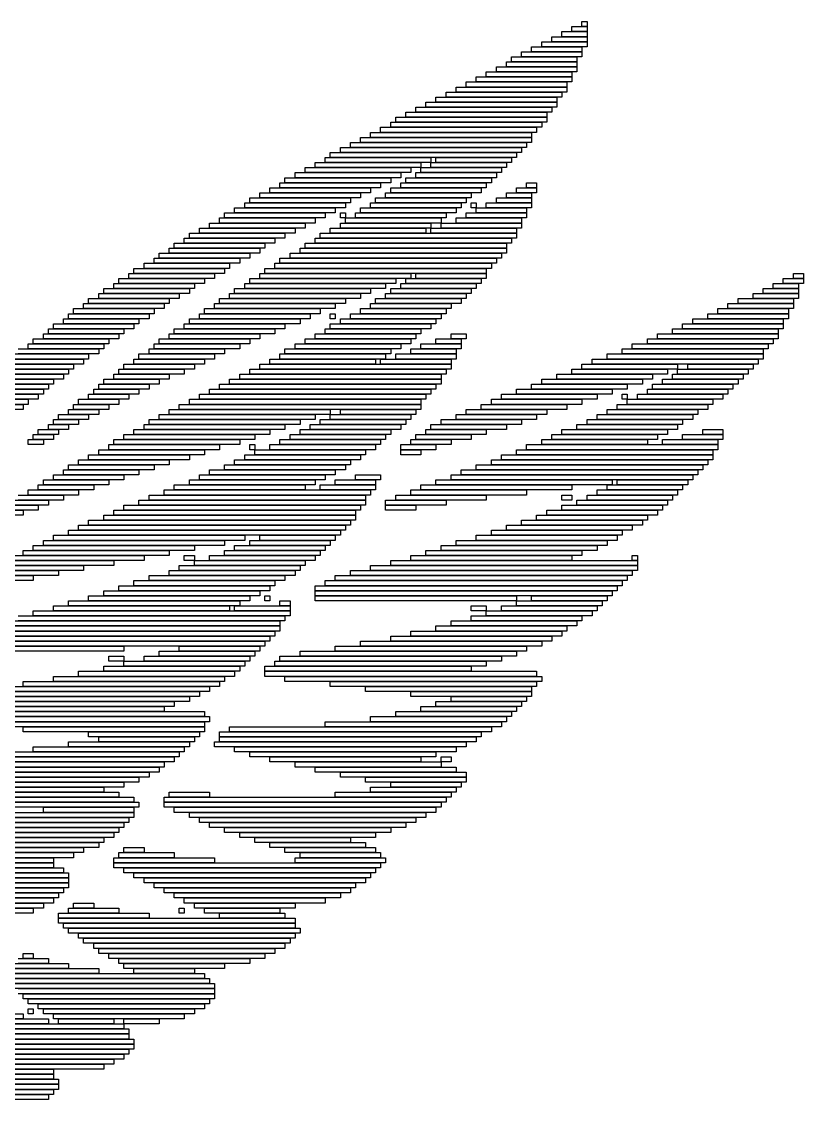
# Model space of a CAD drawing. Extents: x 290 to 733, y 311 to 713.
# Drawn here: x 577.7 to 733, y 499 to 713 of the extents above; entities that cross this region are included whole.
import ezdxf

# ---------------------------------------------------------------- set-up
doc = ezdxf.new("R2010")
doc.units = 0

msp = doc.modelspace()

# ---------------------------------------------------------------- linework, layer by layer
for p, q in [((689, 713), (690, 713)), ((689, 712), (689, 713)), ((690, 713), (690, 712)), ((685, 711), (690, 711)), ((685, 710), (685, 711)), ((687, 712), (690, 712)), ((687, 711), (687, 712)), ((690, 711), (687, 711)), ((690, 712), (689, 712)), ((690, 712), (690, 711)), ((690, 711), (690, 710)), ((681, 709), (690, 709)), ((681, 708), (681, 709)), ((683, 710), (690, 710)), ((683, 709), (683, 710)), ((690, 709), (683, 709)), ((690, 710), (685, 710)), ((690, 710), (690, 709)), ((690, 709), (690, 708)), ((677, 707), (689, 707)), ((677, 706), (677, 707)), ((679, 708), (689, 708)), ((679, 707), (679, 708)), ((689, 707), (679, 707)), ((690, 708), (681, 708)), ((689, 708), (689, 707)), ((689, 707), (689, 706)), ((674, 705), (688, 705)), ((674, 704), (674, 705)), ((675, 706), (688, 706)), ((675, 705), (675, 706)), ((688, 705), (675, 705)), ((689, 706), (677, 706)), ((688, 706), (688, 705)), ((688, 705), (688, 704)), ((668, 702), (687, 702)), ((668, 701), (668, 702)), ((670, 703), (687, 703)), ((670, 702), (670, 703)), ((687, 702), (670, 702)), ((672, 704), (688, 704)), ((672, 703), (672, 704)), ((688, 703), (672, 703)), ((688, 704), (674, 704)), ((687, 703), (687, 702)), ((687, 702), (687, 701)), ((688, 704), (688, 703)), ((664, 700), (686, 700)), ((664, 699), (664, 700)), ((666, 701), (686, 701)), ((666, 700), (666, 701)), ((686, 700), (666, 700)), ((687, 701), (668, 701)), ((686, 701), (686, 700)), ((686, 700), (686, 699)), ((660, 698), (684, 698)), ((660, 697), (660, 698)), ((662, 699), (685, 699)), ((662, 698), (662, 699)), ((685, 698), (662, 698)), ((686, 699), (664, 699)), ((684, 698), (684, 697)), ((685, 699), (685, 698)), ((656, 696), (683, 696)), ((656, 695), (656, 696)), ((658, 697), (684, 697)), ((658, 696), (658, 697)), ((684, 696), (658, 696)), ((684, 697), (660, 697)), ((683, 696), (683, 695)), ((684, 697), (684, 696)), ((652, 694), (682, 694)), ((652, 693), (652, 694)), ((654, 695), (682, 695)), ((654, 694), (654, 695)), ((682, 694), (654, 694)), ((683, 695), (656, 695)), ((682, 695), (682, 694)), ((682, 694), (682, 693)), ((649, 692), (680, 692)), ((649, 691), (649, 692)), ((651, 693), (681, 693)), ((651, 692), (651, 693)), ((681, 692), (651, 692)), ((682, 693), (652, 693)), ((680, 692), (680, 691)), ((681, 693), (681, 692)), ((645, 690), (679, 690)), ((645, 689), (645, 690)), ((647, 691), (679, 691)), ((647, 690), (647, 691)), ((679, 690), (647, 690)), ((680, 691), (649, 691)), ((679, 691), (679, 690)), ((679, 690), (679, 689)), ((639, 687), (676, 687)), ((639, 686), (639, 687)), ((641, 688), (677, 688)), ((641, 687), (641, 688)), ((677, 687), (641, 687)), ((643, 689), (678, 689)), ((643, 688), (643, 689)), ((678, 688), (643, 688)), ((679, 689), (645, 689)), ((676, 687), (676, 686)), ((677, 688), (677, 687)), ((678, 689), (678, 688)), ((636, 685), (657, 685)), ((636, 684), (636, 685)), ((638, 686), (659, 686)), ((638, 685), (638, 686)), ((659, 685), (638, 685)), ((676, 686), (639, 686)), ((657, 685), (657, 684)), ((659, 686), (659, 685)), ((659, 685), (674, 685)), ((659, 684), (659, 685)), ((660, 686), (675, 686)), ((660, 685), (660, 686)), ((675, 685), (660, 685)), ((674, 685), (674, 684)), ((675, 686), (675, 685)), ((632, 683), (653, 683)), ((632, 682), (632, 683)), ((634, 684), (655, 684)), ((634, 683), (634, 684)), ((655, 683), (634, 683)), ((657, 684), (636, 684)), ((653, 683), (653, 682)), ((655, 684), (655, 683)), ((656, 683), (672, 683)), ((656, 682), (656, 683)), ((657, 684), (673, 684)), ((657, 683), (657, 684)), ((673, 683), (657, 683)), ((674, 684), (659, 684)), ((672, 683), (672, 682)), ((673, 684), (673, 683)), ((629, 681), (649, 681)), ((629, 680), (629, 681)), ((630, 682), (651, 682)), ((630, 681), (630, 682)), ((651, 681), (630, 681)), ((653, 682), (632, 682)), ((649, 681), (649, 680)), ((651, 682), (651, 681)), ((653, 681), (670, 681)), ((653, 680), (653, 681)), ((654, 682), (671, 682)), ((654, 681), (654, 682)), ((671, 681), (654, 681)), ((672, 682), (656, 682)), ((670, 681), (670, 680)), ((671, 682), (671, 681)), ((678, 681), (680, 681)), ((678, 680), (678, 681)), ((680, 681), (680, 680)), ((625, 679), (645, 679)), ((625, 678), (625, 679)), ((627, 680), (647, 680)), ((627, 679), (627, 680)), ((647, 679), (627, 679)), ((649, 680), (629, 680)), ((645, 679), (645, 678)), ((647, 680), (647, 679)), ((650, 679), (667, 679)), ((650, 678), (650, 679)), ((651, 680), (669, 680)), ((651, 679), (651, 680)), ((669, 679), (651, 679)), ((670, 680), (653, 680)), ((667, 679), (667, 678)), ((669, 680), (669, 679)), ((674, 679), (679, 679)), ((674, 678), (674, 679)), ((676, 680), (680, 680)), ((676, 679), (676, 680)), ((680, 679), (676, 679)), ((680, 680), (678, 680)), ((679, 679), (679, 678)), ((680, 680), (680, 679)), ((622, 677), (642, 677)), ((622, 676), (622, 677)), ((623, 678), (643, 678)), ((623, 677), (623, 678)), ((643, 677), (623, 677)), ((645, 678), (625, 678)), ((642, 677), (642, 676)), ((643, 678), (643, 677)), ((647, 677), (665, 677)), ((647, 676), (647, 677)), ((648, 678), (666, 678)), ((648, 677), (648, 678)), ((666, 677), (648, 677)), ((667, 678), (650, 678)), ((665, 677), (665, 676)), ((666, 678), (666, 677)), ((667, 677), (668, 677)), ((667, 676), (667, 677)), ((668, 677), (668, 676)), ((670, 677), (679, 677)), ((670, 676), (670, 677)), ((672, 678), (679, 678)), ((672, 677), (672, 678)), ((679, 677), (672, 677)), ((679, 678), (674, 678)), ((679, 678), (679, 677)), ((679, 677), (679, 676)), ((618, 675), (638, 675)), ((618, 674), (618, 675)), ((620, 676), (640, 676)), ((620, 675), (620, 676)), ((640, 675), (620, 675)), ((642, 676), (622, 676)), ((638, 675), (638, 674)), ((640, 676), (640, 675)), ((641, 675), (642, 675)), ((641, 674), (641, 675)), ((642, 675), (642, 674)), ((644, 675), (662, 675)), ((644, 674), (644, 675)), ((645, 676), (664, 676)), ((645, 675), (645, 676)), ((664, 675), (645, 675)), ((665, 676), (647, 676)), ((662, 675), (662, 674)), ((664, 676), (664, 675)), ((666, 675), (678, 675)), ((666, 674), (666, 675)), ((668, 676), (667, 676)), ((668, 676), (678, 676)), ((668, 675), (668, 676)), ((678, 675), (668, 675)), ((679, 676), (670, 676)), ((678, 676), (678, 675)), ((678, 675), (678, 674)), ((613, 672), (632, 672)), ((613, 671), (613, 672)), ((615, 673), (634, 673)), ((615, 672), (615, 673)), ((634, 672), (615, 672)), ((617, 674), (636, 674)), ((617, 673), (617, 674)), ((636, 673), (617, 673)), ((638, 674), (618, 674)), ((632, 672), (632, 671)), ((634, 673), (634, 672)), ((636, 674), (636, 673)), ((639, 672), (658, 672)), ((639, 671), (639, 672)), ((642, 674), (641, 674)), ((641, 673), (659, 673)), ((641, 672), (641, 673)), ((659, 672), (641, 672)), ((642, 674), (661, 674)), ((642, 673), (642, 674)), ((661, 673), (642, 673)), ((662, 674), (644, 674)), ((658, 672), (658, 671)), ((659, 673), (659, 672)), ((659, 672), (676, 672)), ((659, 671), (659, 672)), ((661, 674), (661, 673)), ((661, 673), (677, 673)), ((661, 672), (661, 673)), ((677, 672), (661, 672)), ((664, 674), (677, 674)), ((664, 673), (664, 674)), ((677, 673), (664, 673)), ((678, 674), (666, 674)), ((676, 672), (676, 671)), ((677, 674), (677, 673)), ((677, 673), (677, 672)), ((610, 670), (628, 670)), ((610, 669), (610, 670)), ((611, 671), (630, 671)), ((611, 670), (611, 671)), ((630, 670), (611, 670)), ((632, 671), (613, 671)), ((628, 670), (628, 669)), ((630, 671), (630, 670)), ((636, 670), (675, 670)), ((636, 669), (636, 670)), ((637, 671), (676, 671)), ((637, 670), (637, 671)), ((676, 670), (637, 670)), ((658, 671), (639, 671)), ((676, 671), (659, 671)), ((675, 670), (675, 669)), ((676, 671), (676, 670)), ((607, 668), (625, 668)), ((607, 667), (607, 668)), ((608, 669), (626, 669)), ((608, 668), (608, 669)), ((626, 668), (608, 668)), ((628, 669), (610, 669)), ((625, 668), (625, 667)), ((626, 669), (626, 668)), ((633, 668), (674, 668)), ((633, 667), (633, 668)), ((634, 669), (674, 669)), ((634, 668), (634, 669)), ((674, 668), (634, 668)), ((675, 669), (636, 669)), ((674, 669), (674, 668)), ((674, 668), (674, 667)), ((604, 666), (621, 666)), ((604, 665), (604, 666)), ((605, 667), (623, 667)), ((605, 666), (605, 667)), ((623, 666), (605, 666)), ((625, 667), (607, 667)), ((621, 666), (621, 665)), ((623, 667), (623, 666)), ((629, 666), (672, 666)), ((629, 665), (629, 666)), ((631, 667), (673, 667)), ((631, 666), (631, 667)), ((673, 666), (631, 666)), ((674, 667), (633, 667)), ((672, 666), (672, 665)), ((673, 667), (673, 666)), ((600, 664), (618, 664)), ((600, 663), (600, 664)), ((602, 665), (619, 665)), ((602, 664), (602, 665)), ((619, 664), (602, 664)), ((621, 665), (604, 665)), ((618, 664), (618, 663)), ((619, 665), (619, 664)), ((626, 664), (670, 664)), ((626, 663), (626, 664)), ((628, 665), (671, 665)), ((628, 664), (628, 665)), ((671, 664), (628, 664)), ((672, 665), (629, 665)), ((670, 664), (670, 663)), ((671, 665), (671, 664)), ((597, 662), (614, 662)), ((597, 661), (597, 662)), ((599, 663), (616, 663)), ((599, 662), (599, 663)), ((616, 662), (599, 662)), ((618, 663), (600, 663)), ((614, 662), (614, 661)), ((616, 663), (616, 662)), ((623, 662), (652, 662)), ((623, 661), (623, 662)), ((625, 663), (655, 663)), ((625, 662), (625, 663)), ((655, 662), (625, 662)), ((670, 663), (626, 663)), ((652, 662), (652, 661)), ((654, 662), (669, 662)), ((654, 661), (654, 662)), ((655, 663), (655, 662)), ((656, 663), (670, 663)), ((656, 662), (656, 663)), ((670, 662), (656, 662)), ((669, 662), (669, 661)), ((670, 663), (670, 662)), ((729, 662), (733, 662)), ((729, 661), (729, 662)), ((731, 663), (733, 663)), ((731, 662), (731, 663)), ((733, 662), (731, 662)), ((733, 663), (733, 662)), ((733, 662), (733, 661)), ((594, 660), (611, 660)), ((594, 659), (594, 660)), ((596, 661), (612, 661)), ((596, 660), (596, 661)), ((612, 660), (596, 660)), ((614, 661), (597, 661)), ((611, 660), (611, 659)), ((612, 661), (612, 660)), ((620, 660), (647, 660)), ((620, 659), (620, 660)), ((622, 661), (650, 661)), ((622, 660), (622, 661)), ((650, 660), (622, 660)), ((652, 661), (623, 661)), ((647, 660), (647, 659)), ((650, 661), (650, 660)), ((651, 660), (667, 660)), ((651, 659), (651, 660)), ((653, 661), (668, 661)), ((653, 660), (653, 661)), ((668, 660), (653, 660)), ((669, 661), (654, 661)), ((667, 660), (667, 659)), ((668, 661), (668, 660)), ((725, 660), (732, 660)), ((725, 659), (725, 660)), ((727, 661), (732, 661)), ((727, 660), (727, 661)), ((732, 660), (727, 660)), ((733, 661), (729, 661)), ((732, 661), (732, 660)), ((732, 660), (732, 659)), ((590, 657), (606, 657)), ((590, 656), (590, 657)), ((591, 658), (607, 658)), ((591, 657), (591, 658)), ((607, 657), (591, 657)), ((593, 659), (609, 659)), ((593, 658), (593, 659)), ((609, 658), (593, 658)), ((611, 659), (594, 659)), ((606, 657), (606, 656)), ((607, 658), (607, 657)), ((609, 659), (609, 658)), ((616, 657), (640, 657)), ((616, 656), (616, 657)), ((617, 658), (642, 658)), ((617, 657), (617, 658)), ((642, 657), (617, 657)), ((619, 659), (645, 659)), ((619, 658), (619, 659)), ((645, 658), (619, 658)), ((647, 659), (620, 659)), ((640, 657), (640, 656)), ((642, 658), (642, 657)), ((645, 659), (645, 658)), ((647, 657), (663, 657)), ((647, 656), (647, 657)), ((648, 658), (665, 658)), ((648, 657), (648, 658)), ((665, 657), (648, 657)), ((650, 659), (666, 659)), ((650, 658), (650, 659)), ((666, 658), (650, 658)), ((667, 659), (651, 659)), ((663, 657), (663, 656)), ((665, 658), (665, 657)), ((666, 659), (666, 658)), ((718, 657), (731, 657)), ((718, 656), (718, 657)), ((720, 658), (731, 658)), ((720, 657), (720, 658)), ((731, 657), (720, 657)), ((723, 659), (732, 659)), ((723, 658), (723, 659)), ((732, 658), (723, 658)), ((732, 659), (725, 659)), ((731, 658), (731, 657)), ((731, 657), (731, 656)), ((732, 659), (732, 658)), ((587, 655), (603, 655)), ((587, 654), (587, 655)), ((588, 656), (604, 656)), ((588, 655), (588, 656)), ((604, 655), (588, 655)), ((606, 656), (590, 656)), ((603, 655), (603, 654)), ((604, 656), (604, 655)), ((613, 655), (635, 655)), ((613, 654), (613, 655)), ((614, 656), (637, 656)), ((614, 655), (614, 656)), ((637, 655), (614, 655)), ((640, 656), (616, 656)), ((635, 655), (635, 654)), ((637, 656), (637, 655)), ((639, 655), (640, 655)), ((639, 654), (639, 655)), ((640, 655), (640, 654)), ((643, 655), (661, 655)), ((643, 654), (643, 655)), ((645, 656), (662, 656)), ((645, 655), (645, 656)), ((662, 655), (645, 655)), ((663, 656), (647, 656)), ((661, 655), (661, 654)), ((662, 656), (662, 655)), ((714, 655), (730, 655)), ((714, 654), (714, 655)), ((716, 656), (730, 656)), ((716, 655), (716, 656)), ((730, 655), (716, 655)), ((731, 656), (718, 656)), ((730, 656), (730, 655)), ((730, 655), (730, 654)), ((584, 653), (600, 653)), ((584, 652), (584, 653)), ((586, 654), (601, 654)), ((586, 653), (586, 654)), ((601, 653), (586, 653)), ((603, 654), (587, 654)), ((600, 653), (600, 652)), ((601, 654), (601, 653)), ((610, 653), (630, 653)), ((610, 652), (610, 653)), ((611, 654), (633, 654)), ((611, 653), (611, 654)), ((633, 653), (611, 653)), ((635, 654), (613, 654)), ((630, 653), (630, 652)), ((633, 654), (633, 653)), ((640, 654), (639, 654)), ((639, 653), (659, 653)), ((639, 652), (639, 653)), ((641, 654), (660, 654)), ((641, 653), (641, 654)), ((660, 653), (641, 653)), ((661, 654), (643, 654)), ((659, 653), (659, 652)), ((660, 654), (660, 653)), ((709, 653), (729, 653)), ((709, 652), (709, 653)), ((711, 654), (729, 654)), ((711, 653), (711, 654)), ((729, 653), (711, 653)), ((730, 654), (714, 654)), ((729, 654), (729, 653)), ((729, 653), (729, 652)), ((582, 651), (597, 651)), ((582, 650), (582, 651)), ((583, 652), (598, 652)), ((583, 651), (583, 652)), ((598, 651), (583, 651)), ((600, 652), (584, 652)), ((597, 651), (597, 650)), ((598, 652), (598, 651)), ((607, 651), (625, 651)), ((607, 650), (607, 651)), ((608, 652), (628, 652)), ((608, 651), (608, 652)), ((628, 651), (608, 651)), ((630, 652), (610, 652)), ((625, 651), (625, 650)), ((628, 652), (628, 651)), ((636, 651), (656, 651)), ((636, 650), (636, 651)), ((638, 652), (657, 652)), ((638, 651), (638, 652)), ((657, 651), (638, 651)), ((659, 652), (639, 652)), ((656, 651), (656, 650)), ((657, 652), (657, 651)), ((663, 651), (666, 651)), ((663, 650), (663, 651)), ((666, 651), (666, 650)), ((704, 651), (728, 651)), ((704, 650), (704, 651)), ((707, 652), (728, 652)), ((707, 651), (707, 652)), ((728, 651), (707, 651)), ((729, 652), (709, 652)), ((728, 652), (728, 651)), ((728, 651), (728, 650)), ((579, 649), (594, 649)), ((579, 648), (579, 649)), ((580, 650), (595, 650)), ((580, 649), (580, 650)), ((595, 649), (580, 649)), ((597, 650), (582, 650)), ((594, 649), (594, 648)), ((595, 650), (595, 649)), ((604, 649), (621, 649)), ((604, 648), (604, 649)), ((605, 650), (623, 650)), ((605, 649), (605, 650)), ((623, 649), (605, 649)), ((625, 650), (607, 650)), ((621, 649), (621, 648)), ((623, 650), (623, 649)), ((632, 649), (653, 649)), ((632, 648), (632, 649)), ((634, 650), (655, 650)), ((634, 649), (634, 650)), ((655, 649), (634, 649)), ((656, 650), (636, 650)), ((653, 649), (653, 648)), ((655, 650), (655, 649)), ((657, 649), (665, 649)), ((657, 648), (657, 649)), ((660, 650), (665, 650)), ((660, 649), (660, 650)), ((665, 649), (660, 649)), ((666, 650), (663, 650)), ((665, 650), (665, 649)), ((665, 649), (665, 648)), ((699, 649), (726, 649)), ((699, 648), (699, 649)), ((702, 650), (727, 650)), ((702, 649), (702, 650)), ((727, 649), (702, 649)), ((728, 650), (704, 650)), ((726, 649), (726, 648)), ((727, 650), (727, 649)), ((576, 647), (591, 647)), ((577, 648), (593, 648)), ((593, 647), (577, 647)), ((594, 648), (579, 648)), ((591, 647), (591, 646)), ((593, 648), (593, 647)), ((601, 647), (616, 647)), ((601, 646), (601, 647)), ((603, 648), (618, 648)), ((603, 647), (603, 648)), ((618, 647), (603, 647)), ((621, 648), (604, 648)), ((616, 647), (616, 646)), ((618, 648), (618, 647)), ((629, 647), (650, 647)), ((629, 646), (629, 647)), ((630, 648), (651, 648)), ((630, 647), (630, 648)), ((651, 647), (630, 647)), ((653, 648), (632, 648)), ((650, 647), (650, 646)), ((651, 648), (651, 647)), ((652, 647), (664, 647)), ((652, 646), (652, 647)), ((655, 648), (664, 648)), ((655, 647), (655, 648)), ((664, 647), (655, 647)), ((665, 648), (657, 648)), ((664, 648), (664, 647)), ((664, 647), (664, 646)), ((694, 647), (725, 647)), ((694, 646), (694, 647)), ((697, 648), (725, 648)), ((697, 647), (697, 648)), ((725, 647), (697, 647)), ((726, 648), (699, 648)), ((725, 648), (725, 647)), ((725, 647), (725, 646)), ((574, 645), (588, 645)), ((575, 646), (590, 646)), ((590, 645), (575, 645)), ((591, 646), (576, 646)), ((588, 645), (588, 644)), ((590, 646), (590, 645)), ((598, 645), (612, 645)), ((598, 644), (598, 645)), ((600, 646), (614, 646)), ((600, 645), (600, 646)), ((614, 645), (600, 645)), ((616, 646), (601, 646)), ((612, 645), (612, 644)), ((614, 646), (614, 645)), ((625, 645), (663, 645)), ((625, 644), (625, 645)), ((627, 646), (648, 646)), ((627, 645), (627, 646)), ((648, 645), (627, 645)), ((650, 646), (629, 646)), ((648, 646), (648, 645)), ((649, 646), (663, 646)), ((649, 645), (649, 646)), ((663, 645), (649, 645)), ((664, 646), (652, 646)), ((663, 646), (663, 645)), ((663, 645), (663, 644)), ((689, 645), (708, 645)), ((689, 644), (689, 645)), ((691, 646), (724, 646)), ((691, 645), (691, 646)), ((724, 645), (691, 645)), ((725, 646), (694, 646)), ((708, 645), (708, 644)), ((710, 645), (723, 645)), ((710, 644), (710, 645)), ((723, 645), (723, 644)), ((724, 646), (724, 645)), ((570, 642), (584, 642)), ((571, 643), (586, 643)), ((586, 642), (571, 642)), ((572, 644), (587, 644)), ((587, 643), (572, 643)), ((588, 644), (574, 644)), ((584, 642), (584, 641)), ((586, 643), (586, 642)), ((587, 644), (587, 643)), ((594, 642), (605, 642)), ((594, 641), (594, 642)), ((596, 643), (607, 643)), ((596, 642), (596, 643)), ((607, 642), (596, 642)), ((597, 644), (610, 644)), ((597, 643), (597, 644)), ((610, 643), (597, 643)), ((612, 644), (598, 644)), ((605, 642), (605, 641)), ((607, 643), (607, 642)), ((610, 644), (610, 643)), ((619, 642), (661, 642)), ((619, 641), (619, 642)), ((621, 643), (661, 643)), ((621, 642), (621, 643)), ((661, 642), (621, 642)), ((623, 644), (662, 644)), ((623, 643), (623, 644)), ((662, 643), (623, 643)), ((663, 644), (625, 644)), ((661, 643), (661, 642)), ((661, 642), (661, 641)), ((662, 644), (662, 643)), ((681, 642), (701, 642)), ((681, 641), (681, 642)), ((684, 643), (703, 643)), ((684, 642), (684, 643)), ((703, 642), (684, 642)), ((687, 644), (706, 644)), ((687, 643), (687, 644)), ((706, 643), (687, 643)), ((708, 644), (689, 644)), ((701, 642), (701, 641)), ((703, 643), (703, 642)), ((705, 642), (720, 642)), ((705, 641), (705, 642)), ((706, 644), (706, 643)), ((707, 643), (721, 643)), ((707, 642), (707, 643)), ((721, 642), (707, 642)), ((708, 644), (722, 644)), ((708, 643), (708, 644)), ((722, 643), (708, 643)), ((723, 644), (710, 644)), ((720, 642), (720, 641)), ((721, 643), (721, 642)), ((722, 644), (722, 643)), ((568, 640), (582, 640)), ((569, 641), (583, 641)), ((583, 640), (569, 640)), ((584, 641), (570, 641)), ((582, 640), (582, 639)), ((583, 641), (583, 640)), ((592, 640), (601, 640)), ((592, 639), (592, 640)), ((593, 641), (603, 641)), ((593, 640), (593, 641)), ((603, 640), (593, 640)), ((605, 641), (594, 641)), ((601, 640), (601, 639)), ((603, 641), (603, 640)), ((615, 640), (659, 640)), ((615, 639), (615, 640)), ((617, 641), (660, 641)), ((617, 640), (617, 641)), ((660, 640), (617, 640)), ((661, 641), (619, 641)), ((659, 640), (659, 639)), ((660, 641), (660, 640)), ((676, 640), (695, 640)), ((676, 639), (676, 640)), ((679, 641), (698, 641)), ((679, 640), (679, 641)), ((698, 640), (679, 640)), ((701, 641), (681, 641)), ((695, 640), (695, 639)), ((698, 641), (698, 640)), ((702, 640), (718, 640)), ((702, 639), (702, 640)), ((703, 641), (719, 641)), ((703, 640), (703, 641)), ((719, 640), (703, 640)), ((720, 641), (705, 641)), ((718, 640), (718, 639)), ((719, 641), (719, 640)), ((565, 638), (579, 638)), ((567, 639), (581, 639)), ((581, 638), (567, 638)), ((582, 639), (568, 639)), ((579, 638), (579, 637)), ((581, 639), (581, 638)), ((589, 638), (597, 638)), ((589, 637), (589, 638)), ((591, 639), (599, 639)), ((591, 638), (591, 639)), ((599, 638), (591, 638)), ((601, 639), (592, 639)), ((597, 638), (597, 637)), ((599, 639), (599, 638)), ((611, 638), (657, 638)), ((611, 637), (611, 638)), ((613, 639), (658, 639)), ((613, 638), (613, 639)), ((658, 638), (613, 638)), ((659, 639), (615, 639)), ((657, 638), (657, 637)), ((658, 639), (658, 638)), ((671, 638), (689, 638)), ((671, 637), (671, 638)), ((673, 639), (692, 639)), ((673, 638), (673, 639)), ((692, 638), (673, 638)), ((695, 639), (676, 639)), ((689, 638), (689, 637)), ((692, 639), (692, 638)), ((697, 639), (698, 639)), ((697, 638), (697, 639)), ((698, 638), (697, 638)), ((698, 639), (698, 638)), ((698, 638), (715, 638)), ((698, 637), (698, 638)), ((700, 639), (717, 639)), ((700, 638), (700, 639)), ((717, 638), (700, 638)), ((718, 639), (702, 639)), ((715, 638), (715, 637)), ((717, 639), (717, 638)), ((564, 637), (578, 637)), ((578, 636), (564, 636)), ((579, 637), (565, 637)), ((578, 637), (578, 636)), ((587, 636), (593, 636)), ((587, 635), (587, 636)), ((588, 637), (595, 637)), ((588, 636), (588, 637)), ((595, 636), (588, 636)), ((597, 637), (589, 637)), ((593, 636), (593, 635)), ((595, 637), (595, 636)), ((607, 636), (639, 636)), ((607, 635), (607, 636)), ((609, 637), (657, 637)), ((609, 636), (609, 637)), ((657, 636), (609, 636)), ((657, 637), (611, 637)), ((639, 636), (639, 635)), ((641, 636), (656, 636)), ((641, 635), (641, 636)), ((656, 636), (656, 635)), ((657, 637), (657, 636)), ((666, 636), (682, 636)), ((666, 635), (666, 636)), ((669, 637), (686, 637)), ((669, 636), (669, 637)), ((686, 636), (669, 636)), ((689, 637), (671, 637)), ((682, 636), (682, 635)), ((686, 637), (686, 636)), ((694, 636), (712, 636)), ((694, 635), (694, 636)), ((696, 637), (714, 637)), ((696, 636), (696, 637)), ((714, 636), (696, 636)), ((715, 637), (698, 637)), ((712, 636), (712, 635)), ((714, 637), (714, 636)), ((584, 634), (589, 634)), ((584, 633), (584, 634)), ((585, 635), (591, 635)), ((585, 634), (585, 635)), ((591, 634), (585, 634)), ((593, 635), (587, 635)), ((589, 634), (589, 633)), ((591, 635), (591, 634)), ((603, 634), (633, 634)), ((603, 633), (603, 634)), ((605, 635), (636, 635)), ((605, 634), (605, 635)), ((636, 634), (605, 634)), ((639, 635), (607, 635)), ((633, 634), (633, 633)), ((636, 635), (636, 634)), ((637, 634), (654, 634)), ((637, 633), (637, 634)), ((639, 635), (655, 635)), ((639, 634), (639, 635)), ((655, 634), (639, 634)), ((656, 635), (641, 635)), ((654, 634), (654, 633)), ((655, 635), (655, 634)), ((661, 634), (677, 634)), ((661, 633), (661, 634)), ((664, 635), (680, 635)), ((664, 634), (664, 635)), ((680, 634), (664, 634)), ((682, 635), (666, 635)), ((677, 634), (677, 633)), ((680, 635), (680, 634)), ((690, 634), (709, 634)), ((690, 633), (690, 634)), ((692, 635), (711, 635)), ((692, 634), (692, 635)), ((711, 634), (692, 634)), ((712, 635), (694, 635)), ((709, 634), (709, 633)), ((711, 635), (711, 634)), ((581, 632), (585, 632)), ((581, 631), (581, 632)), ((583, 633), (587, 633)), ((583, 632), (583, 633)), ((587, 632), (583, 632)), ((589, 633), (584, 633)), ((585, 632), (585, 631)), ((587, 633), (587, 632)), ((600, 632), (627, 632)), ((600, 631), (600, 632)), ((602, 633), (630, 633)), ((602, 632), (602, 633)), ((630, 632), (602, 632)), ((633, 633), (603, 633)), ((627, 632), (627, 631)), ((630, 633), (630, 632)), ((633, 632), (651, 632)), ((633, 631), (633, 632)), ((635, 633), (653, 633)), ((635, 632), (635, 633)), ((653, 632), (635, 632)), ((654, 633), (637, 633)), ((651, 632), (651, 631)), ((653, 633), (653, 632)), ((658, 632), (670, 632)), ((658, 631), (658, 632)), ((659, 633), (674, 633)), ((659, 632), (659, 633)), ((674, 632), (659, 632)), ((677, 633), (661, 633)), ((670, 632), (670, 631)), ((674, 633), (674, 632)), ((685, 632), (706, 632)), ((685, 631), (685, 632)), ((688, 633), (708, 633)), ((688, 632), (688, 633)), ((708, 632), (688, 632)), ((709, 633), (690, 633)), ((706, 632), (706, 631)), ((708, 633), (708, 632)), ((713, 632), (717, 632)), ((713, 631), (713, 632)), ((717, 632), (717, 631)), ((579, 630), (582, 630)), ((579, 629), (579, 630)), ((580, 631), (584, 631)), ((580, 630), (580, 631)), ((584, 630), (580, 630)), ((585, 631), (581, 631)), ((582, 630), (582, 629)), ((584, 631), (584, 630)), ((596, 630), (621, 630)), ((596, 629), (596, 630)), ((598, 631), (624, 631)), ((598, 630), (598, 631)), ((624, 630), (598, 630)), ((627, 631), (600, 631)), ((621, 630), (621, 629)), ((624, 631), (624, 630)), ((629, 630), (649, 630)), ((629, 629), (629, 630)), ((631, 631), (650, 631)), ((631, 630), (631, 631)), ((650, 630), (631, 630)), ((651, 631), (633, 631)), ((649, 630), (649, 629)), ((650, 631), (650, 630)), ((655, 630), (663, 630)), ((655, 629), (655, 630)), ((656, 631), (667, 631)), ((656, 630), (656, 631)), ((667, 630), (656, 630)), ((670, 631), (658, 631)), ((663, 630), (663, 629)), ((667, 631), (667, 630)), ((681, 630), (702, 630)), ((681, 629), (681, 630)), ((683, 631), (704, 631)), ((683, 630), (683, 631)), ((704, 630), (683, 630)), ((706, 631), (685, 631)), ((702, 630), (702, 629)), ((704, 631), (704, 630)), ((705, 630), (716, 630)), ((705, 629), (705, 630)), ((709, 631), (717, 631)), ((709, 630), (709, 631)), ((717, 630), (709, 630)), ((717, 631), (713, 631)), ((716, 630), (716, 629)), ((717, 631), (717, 630)), ((582, 629), (579, 629)), ((593, 628), (614, 628)), ((593, 627), (593, 628)), ((595, 629), (617, 629)), ((595, 628), (595, 629)), ((617, 628), (595, 628)), ((621, 629), (596, 629)), ((614, 628), (614, 627)), ((617, 629), (617, 628)), ((623, 629), (624, 629)), ((623, 628), (623, 629)), ((624, 628), (623, 628)), ((624, 629), (624, 628)), ((624, 628), (646, 628)), ((624, 627), (624, 628)), ((627, 629), (648, 629)), ((627, 628), (627, 629)), ((648, 628), (627, 628)), ((649, 629), (629, 629)), ((646, 628), (646, 627)), ((648, 629), (648, 628)), ((653, 629), (660, 629)), ((653, 628), (653, 629)), ((660, 628), (653, 628)), ((653, 628), (657, 628)), ((653, 627), (653, 628)), ((663, 629), (655, 629)), ((657, 628), (657, 627)), ((660, 629), (660, 628)), ((676, 628), (715, 628)), ((676, 627), (676, 628)), ((678, 629), (716, 629)), ((678, 628), (678, 629)), ((716, 628), (678, 628)), ((702, 629), (681, 629)), ((716, 629), (705, 629)), ((715, 628), (715, 627)), ((716, 629), (716, 628)), ((587, 625), (604, 625)), ((587, 624), (587, 625)), ((589, 626), (607, 626)), ((589, 625), (589, 626)), ((607, 625), (589, 625)), ((591, 627), (611, 627)), ((591, 626), (591, 627)), ((611, 626), (591, 626)), ((614, 627), (593, 627)), ((604, 625), (604, 624)), ((607, 626), (607, 625)), ((611, 627), (611, 626)), ((618, 625), (642, 625)), ((618, 624), (618, 625)), ((620, 626), (643, 626)), ((620, 625), (620, 626)), ((643, 625), (620, 625)), ((622, 627), (645, 627)), ((622, 626), (622, 627)), ((645, 626), (622, 626)), ((646, 627), (624, 627)), ((642, 625), (642, 624)), ((643, 626), (643, 625)), ((645, 627), (645, 626)), ((657, 627), (653, 627)), ((668, 625), (713, 625)), ((668, 624), (668, 625)), ((671, 626), (714, 626)), ((671, 625), (671, 626)), ((714, 625), (671, 625)), ((673, 627), (715, 627)), ((673, 626), (673, 627)), ((715, 626), (673, 626)), ((715, 627), (676, 627)), ((713, 625), (713, 624)), ((714, 626), (714, 625)), ((715, 627), (715, 626)), ((584, 623), (598, 623)), ((584, 622), (584, 623)), ((586, 624), (601, 624)), ((586, 623), (586, 624)), ((601, 623), (586, 623)), ((604, 624), (587, 624)), ((598, 623), (598, 622)), ((601, 624), (601, 623)), ((613, 623), (638, 623)), ((613, 622), (613, 623)), ((615, 624), (640, 624)), ((615, 623), (615, 624)), ((640, 623), (615, 623)), ((642, 624), (618, 624)), ((638, 623), (638, 622)), ((640, 624), (640, 623)), ((644, 623), (649, 623)), ((644, 622), (644, 623)), ((649, 623), (649, 622)), ((663, 623), (711, 623)), ((663, 622), (663, 623)), ((665, 624), (712, 624)), ((665, 623), (665, 624)), ((712, 623), (665, 623)), ((713, 624), (668, 624)), ((711, 623), (711, 622)), ((712, 624), (712, 623)), ((581, 621), (592, 621)), ((581, 620), (581, 621)), ((582, 622), (595, 622)), ((582, 621), (582, 622)), ((595, 621), (582, 621)), ((598, 622), (584, 622)), ((592, 621), (592, 620)), ((595, 622), (595, 621)), ((608, 621), (634, 621)), ((608, 620), (608, 621)), ((611, 622), (636, 622)), ((611, 621), (611, 622)), ((636, 621), (611, 621)), ((638, 622), (613, 622)), ((634, 621), (634, 620)), ((636, 622), (636, 621)), ((637, 621), (648, 621)), ((637, 620), (637, 621)), ((640, 622), (648, 622)), ((640, 621), (640, 622)), ((648, 621), (640, 621)), ((649, 622), (644, 622)), ((648, 622), (648, 621)), ((648, 621), (648, 620)), ((657, 621), (687, 621)), ((657, 620), (657, 621)), ((660, 622), (695, 622)), ((660, 621), (660, 622)), ((695, 621), (660, 621)), ((711, 622), (663, 622)), ((687, 621), (687, 620)), ((694, 621), (709, 621)), ((694, 620), (694, 621)), ((695, 622), (695, 621)), ((696, 622), (710, 622)), ((696, 621), (696, 622)), ((710, 621), (696, 621)), ((709, 621), (709, 620)), ((710, 622), (710, 621)), ((577, 619), (586, 619)), ((579, 620), (589, 620)), ((579, 619), (579, 620)), ((589, 619), (579, 619)), ((592, 620), (581, 620)), ((586, 619), (586, 618)), ((589, 620), (589, 619)), ((603, 619), (646, 619)), ((603, 618), (603, 619)), ((606, 620), (647, 620)), ((606, 619), (606, 620)), ((647, 619), (606, 619)), ((634, 620), (608, 620)), ((648, 620), (637, 620)), ((646, 619), (646, 618)), ((647, 620), (647, 619)), ((652, 619), (670, 619)), ((652, 618), (652, 619)), ((655, 620), (678, 620)), ((655, 619), (655, 620)), ((678, 619), (655, 619)), ((687, 620), (657, 620)), ((670, 619), (670, 618)), ((678, 620), (678, 619)), ((685, 619), (687, 619)), ((685, 618), (685, 619)), ((687, 619), (687, 618)), ((690, 619), (707, 619)), ((690, 618), (690, 619)), ((692, 620), (708, 620)), ((692, 619), (692, 620)), ((708, 619), (692, 619)), ((709, 620), (694, 620)), ((707, 619), (707, 618)), ((708, 620), (708, 619)), ((574, 617), (581, 617)), ((576, 618), (583, 618)), ((583, 617), (576, 617)), ((586, 618), (577, 618)), ((581, 617), (581, 616)), ((583, 618), (583, 617)), ((598, 617), (645, 617)), ((598, 616), (598, 617)), ((601, 618), (646, 618)), ((601, 617), (601, 618)), ((646, 617), (601, 617)), ((646, 618), (603, 618)), ((645, 617), (645, 616)), ((646, 618), (646, 617)), ((650, 618), (662, 618)), ((650, 617), (650, 618)), ((662, 617), (650, 617)), ((650, 617), (656, 617)), ((650, 616), (650, 617)), ((670, 618), (652, 618)), ((656, 617), (656, 616)), ((662, 618), (662, 617)), ((687, 618), (685, 618)), ((685, 617), (705, 617)), ((685, 616), (685, 617)), ((688, 618), (706, 618)), ((688, 617), (688, 618)), ((706, 617), (688, 617)), ((707, 618), (690, 618)), ((705, 617), (705, 616)), ((706, 618), (706, 617)), ((572, 616), (578, 616)), ((578, 615), (572, 615)), ((581, 616), (574, 616)), ((578, 616), (578, 615)), ((594, 615), (644, 615)), ((594, 614), (594, 615)), ((596, 616), (644, 616)), ((596, 615), (596, 616)), ((644, 615), (596, 615)), ((645, 616), (598, 616)), ((644, 616), (644, 615)), ((644, 615), (644, 614)), ((656, 616), (650, 616)), ((680, 615), (702, 615)), ((680, 614), (680, 615)), ((682, 616), (704, 616)), ((682, 615), (682, 616)), ((704, 615), (682, 615)), ((705, 616), (685, 616)), ((702, 615), (702, 614)), ((704, 616), (704, 615)), ((589, 613), (642, 613)), ((589, 612), (589, 613)), ((591, 614), (643, 614)), ((591, 613), (591, 614)), ((643, 613), (591, 613)), ((644, 614), (594, 614)), ((642, 613), (642, 612)), ((643, 614), (643, 613)), ((674, 613), (699, 613)), ((674, 612), (674, 613)), ((677, 614), (701, 614)), ((677, 613), (677, 614)), ((701, 613), (677, 613)), ((702, 614), (680, 614)), ((699, 613), (699, 612)), ((701, 614), (701, 613)), ((582, 610), (618, 610)), ((582, 609), (582, 610)), ((584, 611), (622, 611)), ((584, 610), (584, 611)), ((622, 610), (584, 610)), ((587, 612), (641, 612)), ((587, 611), (587, 612)), ((641, 611), (587, 611)), ((642, 612), (589, 612)), ((618, 610), (618, 609)), ((622, 611), (622, 610)), ((623, 610), (639, 610)), ((623, 609), (623, 610)), ((625, 611), (640, 611)), ((625, 610), (625, 611)), ((640, 610), (625, 610)), ((639, 610), (639, 609)), ((640, 611), (640, 610)), ((641, 612), (641, 611)), ((664, 610), (694, 610)), ((664, 609), (664, 610)), ((668, 611), (696, 611)), ((668, 610), (668, 611)), ((696, 610), (668, 610)), ((671, 612), (697, 612)), ((671, 611), (671, 612)), ((697, 611), (671, 611)), ((699, 612), (674, 612)), ((694, 610), (694, 609)), ((696, 611), (696, 610)), ((697, 612), (697, 611)), ((578, 608), (607, 608)), ((578, 607), (578, 608)), ((580, 609), (612, 609)), ((580, 608), (580, 609)), ((612, 608), (580, 608)), ((618, 609), (582, 609)), ((607, 608), (607, 607)), ((612, 609), (612, 608)), ((618, 608), (637, 608)), ((618, 607), (618, 608)), ((620, 609), (638, 609)), ((620, 608), (620, 609)), ((638, 608), (620, 608)), ((639, 609), (623, 609)), ((637, 608), (637, 607)), ((638, 609), (638, 608)), ((658, 608), (689, 608)), ((658, 607), (658, 608)), ((661, 609), (692, 609)), ((661, 608), (661, 609)), ((692, 608), (661, 608)), ((694, 609), (664, 609)), ((689, 608), (689, 607)), ((692, 609), (692, 608)), ((573, 606), (596, 606)), ((575, 607), (602, 607)), ((602, 606), (575, 606)), ((607, 607), (578, 607)), ((596, 606), (596, 605)), ((602, 607), (602, 606)), ((610, 607), (612, 607)), ((610, 606), (610, 607)), ((612, 606), (610, 606)), ((612, 607), (612, 606)), ((612, 606), (634, 606)), ((612, 605), (612, 606)), ((615, 607), (636, 607)), ((615, 606), (615, 607)), ((636, 606), (615, 606)), ((637, 607), (618, 607)), ((634, 606), (634, 605)), ((636, 607), (636, 606)), ((651, 606), (700, 606)), ((651, 605), (651, 606)), ((655, 607), (687, 607)), ((655, 606), (655, 607)), ((687, 606), (655, 606)), ((689, 607), (658, 607)), ((687, 607), (687, 606)), ((699, 607), (700, 607)), ((699, 606), (699, 607)), ((700, 606), (699, 606)), ((700, 607), (700, 606)), ((700, 606), (700, 605)), ((569, 604), (585, 604)), ((571, 605), (590, 605)), ((590, 604), (571, 604)), ((596, 605), (573, 605)), ((585, 604), (585, 603)), ((590, 605), (590, 604)), ((607, 604), (632, 604)), ((607, 603), (607, 604)), ((609, 605), (633, 605)), ((609, 604), (609, 605)), ((633, 604), (609, 604)), ((634, 605), (612, 605)), ((632, 604), (632, 603)), ((633, 605), (633, 604)), ((643, 604), (699, 604)), ((643, 603), (643, 604)), ((647, 605), (700, 605)), ((647, 604), (647, 605)), ((700, 604), (647, 604)), ((700, 605), (651, 605)), ((699, 604), (699, 603)), ((700, 605), (700, 604)), ((567, 603), (580, 603)), ((580, 602), (567, 602)), ((585, 603), (569, 603)), ((580, 603), (580, 602)), ((600, 602), (628, 602)), ((600, 601), (600, 602)), ((603, 603), (630, 603)), ((603, 602), (603, 603)), ((630, 602), (603, 602)), ((632, 603), (607, 603)), ((628, 602), (628, 601)), ((630, 603), (630, 602)), ((638, 602), (697, 602)), ((638, 601), (638, 602)), ((640, 603), (698, 603)), ((640, 602), (640, 603)), ((698, 602), (640, 602)), ((699, 603), (643, 603)), ((697, 602), (697, 601)), ((698, 603), (698, 602)), ((594, 600), (625, 600)), ((594, 599), (594, 600)), ((597, 601), (627, 601)), ((597, 600), (597, 601)), ((627, 600), (597, 600)), ((628, 601), (600, 601)), ((625, 600), (625, 599)), ((627, 601), (627, 600)), ((636, 601), (696, 601)), ((636, 600), (636, 601)), ((696, 600), (636, 600)), ((636, 600), (695, 600)), ((636, 599), (636, 600)), ((697, 601), (638, 601)), ((695, 600), (695, 599)), ((696, 601), (696, 600)), ((587, 598), (621, 598)), ((587, 597), (587, 598)), ((591, 599), (623, 599)), ((591, 598), (591, 599)), ((623, 598), (591, 598)), ((625, 599), (594, 599)), ((621, 598), (621, 597)), ((623, 599), (623, 598)), ((626, 599), (627, 599)), ((626, 598), (626, 599)), ((627, 598), (626, 598)), ((627, 599), (627, 598)), ((629, 598), (631, 598)), ((629, 597), (629, 598)), ((631, 598), (631, 597)), ((695, 599), (636, 599)), ((636, 599), (676, 599)), ((636, 598), (636, 599)), ((676, 598), (636, 598)), ((676, 599), (676, 598)), ((676, 598), (693, 598)), ((676, 597), (676, 598)), ((679, 599), (694, 599)), ((679, 598), (679, 599)), ((694, 598), (679, 598)), ((693, 598), (693, 597)), ((694, 599), (694, 598)), ((577, 595), (630, 595)), ((580, 596), (631, 596)), ((580, 595), (580, 596)), ((631, 595), (580, 595)), ((584, 597), (619, 597)), ((584, 596), (584, 597)), ((619, 596), (584, 596)), ((621, 597), (587, 597)), ((619, 597), (619, 596)), ((620, 597), (631, 597)), ((620, 596), (620, 597)), ((631, 596), (620, 596)), ((631, 597), (629, 597)), ((630, 595), (630, 594)), ((631, 597), (631, 596)), ((631, 596), (631, 595)), ((667, 597), (670, 597)), ((667, 596), (667, 597)), ((670, 596), (667, 596)), ((667, 595), (689, 595)), ((667, 594), (667, 595)), ((670, 597), (670, 596)), ((670, 596), (691, 596)), ((670, 595), (670, 596)), ((691, 595), (670, 595)), ((673, 597), (692, 597)), ((673, 596), (673, 597)), ((692, 596), (673, 596)), ((693, 597), (676, 597)), ((689, 595), (689, 594)), ((691, 596), (691, 595)), ((692, 597), (692, 596)), ((570, 593), (629, 593)), ((574, 594), (629, 594)), ((629, 593), (574, 593)), ((630, 594), (577, 594)), ((629, 594), (629, 593)), ((629, 593), (629, 592)), ((660, 593), (686, 593)), ((660, 592), (660, 593)), ((663, 594), (688, 594)), ((663, 593), (663, 594)), ((688, 593), (663, 593)), ((689, 594), (667, 594)), ((686, 593), (686, 592)), ((688, 594), (688, 593)), ((564, 591), (627, 591)), ((567, 592), (628, 592)), ((628, 591), (567, 591)), ((629, 592), (570, 592)), ((627, 591), (627, 590)), ((628, 592), (628, 591)), ((651, 591), (683, 591)), ((651, 590), (651, 591)), ((655, 592), (685, 592)), ((655, 591), (655, 592)), ((685, 591), (655, 591)), ((686, 592), (660, 592)), ((683, 591), (683, 590)), ((685, 592), (685, 591)), ((557, 589), (598, 589)), ((560, 590), (626, 590)), ((626, 589), (560, 589)), ((627, 590), (564, 590)), ((598, 589), (598, 588)), ((609, 589), (625, 589)), ((609, 588), (609, 589)), ((625, 589), (625, 588)), ((626, 590), (626, 589)), ((640, 589), (678, 589)), ((640, 588), (640, 589)), ((645, 590), (681, 590)), ((645, 589), (645, 590)), ((681, 589), (645, 589)), ((683, 590), (651, 590)), ((678, 589), (678, 588)), ((681, 590), (681, 589)), ((598, 588), (557, 588)), ((595, 587), (598, 587)), ((595, 586), (595, 587)), ((598, 587), (598, 586)), ((602, 587), (623, 587)), ((602, 586), (602, 587)), ((605, 588), (624, 588)), ((605, 587), (605, 588)), ((624, 587), (605, 587)), ((625, 588), (609, 588)), ((623, 587), (623, 586)), ((624, 588), (624, 587)), ((629, 587), (673, 587)), ((629, 586), (629, 587)), ((633, 588), (676, 588)), ((633, 587), (633, 588)), ((676, 587), (633, 587)), ((678, 588), (640, 588)), ((673, 587), (673, 586)), ((676, 588), (676, 587)), ((594, 585), (621, 585)), ((594, 584), (594, 585)), ((598, 586), (595, 586)), ((598, 586), (622, 586)), ((598, 585), (598, 586)), ((622, 585), (598, 585)), ((623, 586), (602, 586)), ((621, 585), (621, 584)), ((622, 586), (622, 585)), ((626, 585), (667, 585)), ((626, 584), (626, 585)), ((628, 586), (670, 586)), ((628, 585), (628, 586)), ((670, 585), (628, 585)), ((673, 586), (629, 586)), ((667, 585), (667, 584)), ((670, 586), (670, 585)), ((584, 583), (618, 583)), ((584, 582), (584, 583)), ((589, 584), (620, 584)), ((589, 583), (589, 584)), ((620, 583), (589, 583)), ((621, 584), (594, 584)), ((618, 583), (618, 582)), ((620, 584), (620, 583)), ((667, 584), (626, 584)), ((626, 584), (680, 584)), ((626, 583), (626, 584)), ((680, 583), (626, 583)), ((630, 583), (681, 583)), ((630, 582), (630, 583)), ((680, 584), (680, 583)), ((681, 583), (681, 582)), ((565, 580), (613, 580)), ((572, 581), (615, 581)), ((615, 580), (572, 580)), ((578, 582), (617, 582)), ((578, 581), (578, 582)), ((617, 581), (578, 581)), ((618, 582), (584, 582)), ((613, 580), (613, 579)), ((615, 581), (615, 580)), ((617, 582), (617, 581)), ((681, 582), (630, 582)), ((639, 582), (680, 582)), ((639, 581), (639, 582)), ((680, 581), (639, 581)), ((646, 581), (679, 581)), ((646, 580), (646, 581)), ((679, 580), (646, 580)), ((655, 580), (679, 580)), ((655, 579), (655, 580)), ((679, 581), (679, 580)), ((679, 580), (679, 579)), ((680, 582), (680, 581)), ((551, 578), (608, 578)), ((558, 579), (611, 579)), ((611, 578), (558, 578)), ((613, 579), (565, 579)), ((608, 578), (608, 577)), ((611, 579), (611, 578)), ((679, 579), (655, 579)), ((660, 578), (677, 578)), ((660, 577), (660, 578)), ((663, 579), (678, 579)), ((663, 578), (663, 579)), ((678, 578), (663, 578)), ((677, 578), (677, 577)), ((678, 579), (678, 578)), ((550, 577), (606, 577)), ((606, 576), (550, 576)), ((608, 577), (551, 577)), ((554, 576), (614, 576)), ((606, 577), (606, 576)), ((614, 576), (614, 575)), ((652, 576), (675, 576)), ((652, 575), (652, 576)), ((657, 577), (676, 577)), ((657, 576), (657, 577)), ((676, 576), (657, 576)), ((677, 577), (660, 577)), ((675, 576), (675, 575)), ((676, 577), (676, 576)), ((614, 575), (554, 575)), ((561, 575), (615, 575)), ((615, 574), (561, 574)), ((570, 574), (614, 574)), ((614, 574), (614, 573)), ((615, 575), (615, 574)), ((638, 574), (673, 574)), ((638, 573), (638, 574)), ((647, 575), (674, 575)), ((647, 574), (647, 575)), ((674, 574), (647, 574)), ((675, 575), (652, 575)), ((673, 574), (673, 573)), ((674, 575), (674, 574)), ((614, 573), (570, 573)), ((578, 573), (614, 573)), ((578, 572), (578, 573)), ((614, 572), (578, 572)), ((591, 572), (613, 572)), ((591, 571), (591, 572)), ((613, 572), (613, 571)), ((614, 573), (614, 572)), ((617, 572), (669, 572)), ((617, 571), (617, 572)), ((619, 573), (671, 573)), ((619, 572), (619, 573)), ((671, 572), (619, 572)), ((673, 573), (638, 573)), ((669, 572), (669, 571)), ((671, 573), (671, 572)), ((587, 570), (611, 570)), ((587, 569), (587, 570)), ((613, 571), (591, 571)), ((593, 571), (612, 571)), ((593, 570), (593, 571)), ((612, 570), (593, 570)), ((611, 570), (611, 569)), ((612, 571), (612, 570)), ((616, 570), (666, 570)), ((616, 569), (616, 570)), ((669, 571), (617, 571)), ((617, 571), (668, 571)), ((617, 570), (617, 571)), ((668, 570), (617, 570)), ((666, 570), (666, 569)), ((668, 571), (668, 570)), ((545, 568), (609, 568)), ((580, 569), (610, 569)), ((580, 568), (580, 569)), ((610, 568), (580, 568)), ((611, 569), (587, 569)), ((609, 568), (609, 567)), ((610, 569), (610, 568)), ((666, 569), (616, 569)), ((620, 569), (664, 569)), ((620, 568), (620, 569)), ((664, 568), (620, 568)), ((623, 568), (660, 568)), ((623, 567), (623, 568)), ((660, 568), (660, 567)), ((664, 569), (664, 568)), ((609, 567), (545, 567)), ((545, 567), (608, 567)), ((608, 566), (545, 566)), ((548, 566), (606, 566)), ((606, 565), (548, 565)), ((550, 565), (605, 565)), ((605, 565), (605, 564)), ((606, 566), (606, 565)), ((608, 567), (608, 566)), ((660, 567), (623, 567)), ((627, 567), (657, 567)), ((627, 566), (627, 567)), ((657, 566), (627, 566)), ((632, 566), (661, 566)), ((632, 565), (632, 566)), ((661, 565), (632, 565)), ((636, 565), (664, 565)), ((636, 564), (636, 565)), ((657, 567), (657, 566)), ((661, 567), (663, 567)), ((661, 566), (661, 567)), ((663, 566), (661, 566)), ((661, 566), (661, 565)), ((663, 567), (663, 566)), ((664, 565), (664, 564)), ((605, 564), (550, 564)), ((553, 564), (603, 564)), ((603, 563), (553, 563)), ((557, 563), (601, 563)), ((601, 563), (601, 562)), ((603, 564), (603, 563)), ((664, 564), (636, 564)), ((641, 564), (666, 564)), ((641, 563), (641, 564)), ((666, 563), (641, 563)), ((646, 563), (666, 563)), ((646, 562), (646, 563)), ((666, 564), (666, 563)), ((666, 563), (666, 562)), ((601, 562), (557, 562)), ((560, 562), (598, 562)), ((598, 561), (560, 561)), ((563, 561), (594, 561)), ((594, 561), (594, 560)), ((598, 562), (598, 561)), ((666, 562), (646, 562)), ((647, 561), (664, 561)), ((647, 560), (647, 561)), ((651, 562), (665, 562)), ((651, 561), (651, 562)), ((665, 561), (651, 561)), ((664, 561), (664, 560)), ((665, 562), (665, 561)), ((594, 560), (563, 560)), ((567, 560), (597, 560)), ((597, 559), (567, 559)), ((571, 559), (600, 559)), ((597, 560), (597, 559)), ((600, 559), (600, 558)), ((606, 559), (662, 559)), ((606, 558), (606, 559)), ((607, 560), (615, 560)), ((607, 559), (607, 560)), ((615, 559), (607, 559)), ((615, 560), (615, 559)), ((640, 560), (663, 560)), ((640, 559), (640, 560)), ((663, 559), (640, 559)), ((664, 560), (647, 560)), ((662, 559), (662, 558)), ((663, 560), (663, 559)), ((600, 558), (571, 558)), ((576, 558), (601, 558)), ((601, 557), (576, 557)), ((582, 557), (600, 557)), ((582, 556), (582, 557)), ((600, 557), (600, 556)), ((601, 558), (601, 557)), ((662, 558), (606, 558)), ((606, 558), (661, 558)), ((606, 557), (606, 558)), ((661, 557), (606, 557)), ((608, 557), (660, 557)), ((608, 556), (608, 557)), ((660, 557), (660, 556)), ((661, 558), (661, 557)), ((543, 556), (600, 556)), ((600, 555), (543, 555)), ((545, 555), (599, 555)), ((600, 556), (582, 556)), ((599, 555), (599, 554)), ((600, 556), (600, 555)), ((660, 556), (608, 556)), ((611, 556), (658, 556)), ((611, 555), (611, 556)), ((658, 555), (611, 555)), ((613, 555), (656, 555)), ((613, 554), (613, 555)), ((656, 555), (656, 554)), ((658, 556), (658, 555)), ((599, 554), (545, 554)), ((546, 554), (598, 554)), ((598, 553), (546, 553)), ((548, 553), (597, 553)), ((597, 553), (597, 552)), ((598, 554), (598, 553)), ((656, 554), (613, 554)), ((615, 554), (654, 554)), ((615, 553), (615, 554)), ((654, 553), (615, 553)), ((618, 553), (651, 553)), ((618, 552), (618, 553)), ((651, 553), (651, 552)), ((654, 554), (654, 553)), ((597, 552), (548, 552)), ((550, 552), (596, 552)), ((596, 551), (550, 551)), ((552, 551), (594, 551)), ((594, 550), (552, 550)), ((555, 550), (593, 550)), ((593, 550), (593, 549)), ((594, 551), (594, 550)), ((596, 552), (596, 551)), ((651, 552), (618, 552)), ((621, 552), (648, 552)), ((621, 551), (621, 552)), ((648, 551), (621, 551)), ((624, 551), (643, 551)), ((624, 550), (624, 551)), ((643, 550), (624, 550)), ((627, 550), (646, 550)), ((627, 549), (627, 550)), ((643, 551), (643, 550)), ((646, 550), (646, 549)), ((648, 552), (648, 551)), ((593, 549), (555, 549)), ((557, 549), (590, 549)), ((590, 548), (557, 548)), ((559, 548), (588, 548)), ((588, 548), (588, 547)), ((590, 549), (590, 548)), ((597, 548), (608, 548)), ((597, 547), (597, 548)), ((598, 549), (602, 549)), ((598, 548), (598, 549)), ((602, 548), (598, 548)), ((602, 549), (602, 548)), ((608, 548), (608, 547)), ((646, 549), (627, 549)), ((630, 549), (648, 549)), ((630, 548), (630, 549)), ((648, 548), (630, 548)), ((633, 548), (649, 548)), ((633, 547), (633, 548)), ((648, 549), (648, 548)), ((649, 548), (649, 547)), ((588, 547), (559, 547)), ((562, 547), (584, 547)), ((584, 546), (562, 546)), ((565, 546), (584, 546)), ((584, 547), (584, 546)), ((584, 546), (584, 545)), ((596, 547), (616, 547)), ((596, 546), (596, 547)), ((616, 546), (596, 546)), ((596, 546), (649, 546)), ((596, 545), (596, 546)), ((608, 547), (597, 547)), ((616, 547), (616, 546)), ((632, 547), (650, 547)), ((632, 546), (632, 547)), ((650, 546), (632, 546)), ((649, 547), (633, 547)), ((649, 546), (649, 545)), ((650, 547), (650, 546)), ((541, 544), (587, 544)), ((584, 545), (565, 545)), ((568, 545), (586, 545)), ((586, 544), (568, 544)), ((586, 545), (586, 544)), ((587, 544), (587, 543)), ((649, 545), (596, 545)), ((598, 545), (648, 545)), ((598, 544), (598, 545)), ((648, 544), (598, 544)), ((600, 544), (647, 544)), ((600, 543), (600, 544)), ((647, 544), (647, 543)), ((648, 545), (648, 544)), ((587, 543), (541, 543)), ((542, 543), (587, 543)), ((587, 542), (542, 542)), ((544, 542), (587, 542)), ((587, 543), (587, 542)), ((587, 542), (587, 541)), ((647, 543), (600, 543)), ((602, 543), (646, 543)), ((602, 542), (602, 543)), ((646, 542), (602, 542)), ((604, 542), (644, 542)), ((604, 541), (604, 542)), ((644, 542), (644, 541)), ((646, 543), (646, 542)), ((587, 541), (544, 541)), ((545, 541), (586, 541)), ((586, 540), (545, 540)), ((547, 540), (585, 540)), ((585, 540), (585, 539)), ((586, 541), (586, 540)), ((644, 541), (604, 541)), ((606, 541), (643, 541)), ((606, 540), (606, 541)), ((643, 540), (606, 540)), ((608, 540), (641, 540)), ((608, 539), (608, 540)), ((641, 540), (641, 539)), ((643, 541), (643, 540)), ((585, 539), (547, 539)), ((548, 539), (584, 539)), ((584, 538), (548, 538)), ((550, 538), (582, 538)), ((582, 538), (582, 537)), ((584, 539), (584, 538)), ((588, 538), (592, 538)), ((588, 537), (588, 538)), ((592, 538), (592, 537)), ((641, 539), (608, 539)), ((610, 539), (638, 539)), ((610, 538), (610, 539)), ((638, 538), (610, 538)), ((612, 538), (632, 538)), ((612, 537), (612, 538)), ((632, 538), (632, 537)), ((638, 539), (638, 538)), ((582, 537), (550, 537)), ((551, 537), (580, 537)), ((580, 536), (551, 536)), ((580, 537), (580, 536)), ((585, 536), (603, 536)), ((585, 535), (585, 536)), ((587, 537), (597, 537)), ((587, 536), (587, 537)), ((597, 536), (587, 536)), ((592, 537), (588, 537)), ((597, 537), (597, 536)), ((603, 536), (603, 535)), ((609, 537), (610, 537)), ((609, 536), (609, 537)), ((610, 536), (609, 536)), ((610, 537), (610, 536)), ((632, 537), (612, 537)), ((614, 537), (629, 537)), ((614, 536), (614, 537)), ((629, 536), (614, 536)), ((617, 536), (630, 536)), ((617, 535), (617, 536)), ((629, 537), (629, 536)), ((630, 536), (630, 535)), ((603, 535), (585, 535)), ((585, 535), (632, 535)), ((585, 534), (585, 535)), ((632, 534), (585, 534)), ((586, 534), (632, 534)), ((586, 533), (586, 534)), ((632, 533), (586, 533)), ((587, 533), (633, 533)), ((587, 532), (587, 533)), ((630, 535), (617, 535)), ((632, 535), (632, 534)), ((632, 534), (632, 533)), ((633, 533), (633, 532)), ((633, 532), (587, 532)), ((589, 532), (632, 532)), ((589, 531), (589, 532)), ((632, 531), (589, 531)), ((590, 531), (631, 531)), ((590, 530), (590, 531)), ((631, 531), (631, 530)), ((632, 532), (632, 531)), ((631, 530), (590, 530)), ((592, 530), (630, 530)), ((592, 529), (592, 530)), ((630, 529), (592, 529)), ((593, 529), (628, 529)), ((593, 528), (593, 529)), ((628, 529), (628, 528)), ((630, 530), (630, 529)), ((577, 527), (583, 527)), ((578, 528), (580, 528)), ((578, 527), (578, 528)), ((580, 527), (578, 527)), ((580, 528), (580, 527)), ((583, 527), (583, 526)), ((628, 528), (593, 528)), ((595, 528), (626, 528)), ((595, 527), (595, 528)), ((626, 527), (595, 527)), ((597, 527), (623, 527)), ((597, 526), (597, 527)), ((623, 527), (623, 526)), ((626, 528), (626, 527)), ((574, 525), (593, 525)), ((576, 526), (587, 526)), ((587, 525), (576, 525)), ((583, 526), (577, 526)), ((587, 526), (587, 525)), ((593, 525), (593, 524)), ((623, 526), (597, 526)), ((598, 526), (618, 526)), ((598, 525), (598, 526)), ((618, 525), (598, 525)), ((600, 525), (612, 525)), ((600, 524), (600, 525)), ((612, 525), (612, 524)), ((618, 526), (618, 525)), ((573, 524), (614, 524)), ((614, 523), (573, 523)), ((593, 524), (574, 524)), ((574, 523), (615, 523)), ((612, 524), (600, 524)), ((614, 524), (614, 523)), ((615, 523), (615, 522)), ((615, 522), (574, 522)), ((576, 522), (616, 522)), ((616, 521), (576, 521)), ((577, 521), (616, 521)), ((616, 522), (616, 521)), ((616, 521), (616, 520)), ((616, 520), (577, 520)), ((578, 520), (616, 520)), ((578, 519), (578, 520)), ((616, 519), (578, 519)), ((579, 519), (615, 519)), ((579, 518), (579, 519)), ((615, 518), (579, 518)), ((581, 518), (614, 518)), ((581, 517), (581, 518)), ((614, 518), (614, 517)), ((615, 519), (615, 518)), ((616, 520), (616, 519)), ((562, 516), (578, 516)), ((578, 516), (578, 515)), ((579, 517), (580, 517)), ((579, 516), (579, 517)), ((580, 516), (579, 516)), ((580, 517), (580, 516)), ((614, 517), (581, 517)), ((582, 517), (612, 517)), ((582, 516), (582, 517)), ((612, 516), (582, 516)), ((584, 516), (610, 516)), ((584, 515), (584, 516)), ((610, 516), (610, 515)), ((612, 517), (612, 516)), ((578, 515), (562, 515)), ((562, 515), (583, 515)), ((583, 514), (562, 514)), ((563, 514), (598, 514)), ((583, 515), (583, 514)), ((610, 515), (584, 515)), ((585, 515), (596, 515)), ((585, 514), (585, 515)), ((596, 514), (585, 514)), ((596, 515), (596, 514)), ((598, 515), (605, 515)), ((598, 514), (598, 515)), ((605, 514), (598, 514)), ((598, 514), (598, 513)), ((605, 515), (605, 514)), ((598, 513), (563, 513)), ((564, 513), (599, 513)), ((599, 512), (564, 512)), ((565, 512), (599, 512)), ((599, 513), (599, 512)), ((599, 512), (599, 511)), ((599, 511), (565, 511)), ((565, 511), (600, 511)), ((600, 510), (565, 510)), ((566, 510), (600, 510)), ((600, 511), (600, 510)), ((600, 510), (600, 509)), ((600, 509), (566, 509)), ((567, 509), (599, 509)), ((599, 508), (567, 508)), ((567, 508), (598, 508)), ((598, 508), (598, 507)), ((599, 509), (599, 508)), ((598, 507), (567, 507)), ((568, 507), (596, 507)), ((596, 506), (568, 506)), ((569, 506), (594, 506)), ((594, 506), (594, 505)), ((596, 507), (596, 506)), ((594, 505), (569, 505)), ((569, 505), (584, 505)), ((584, 504), (569, 504)), ((570, 504), (584, 504)), ((584, 503), (570, 503)), ((571, 503), (585, 503)), ((584, 505), (584, 504)), ((584, 504), (584, 503)), ((585, 503), (585, 502)), ((585, 502), (571, 502)), ((572, 502), (585, 502)), ((585, 501), (572, 501)), ((573, 501), (584, 501)), ((584, 501), (584, 500)), ((585, 502), (585, 501)), ((584, 500), (573, 500)), ((575, 500), (583, 500)), ((583, 499), (575, 499)), ((583, 500), (583, 499))]:
    msp.add_line(p, q)

doc.saveas('drawing.dxf')
